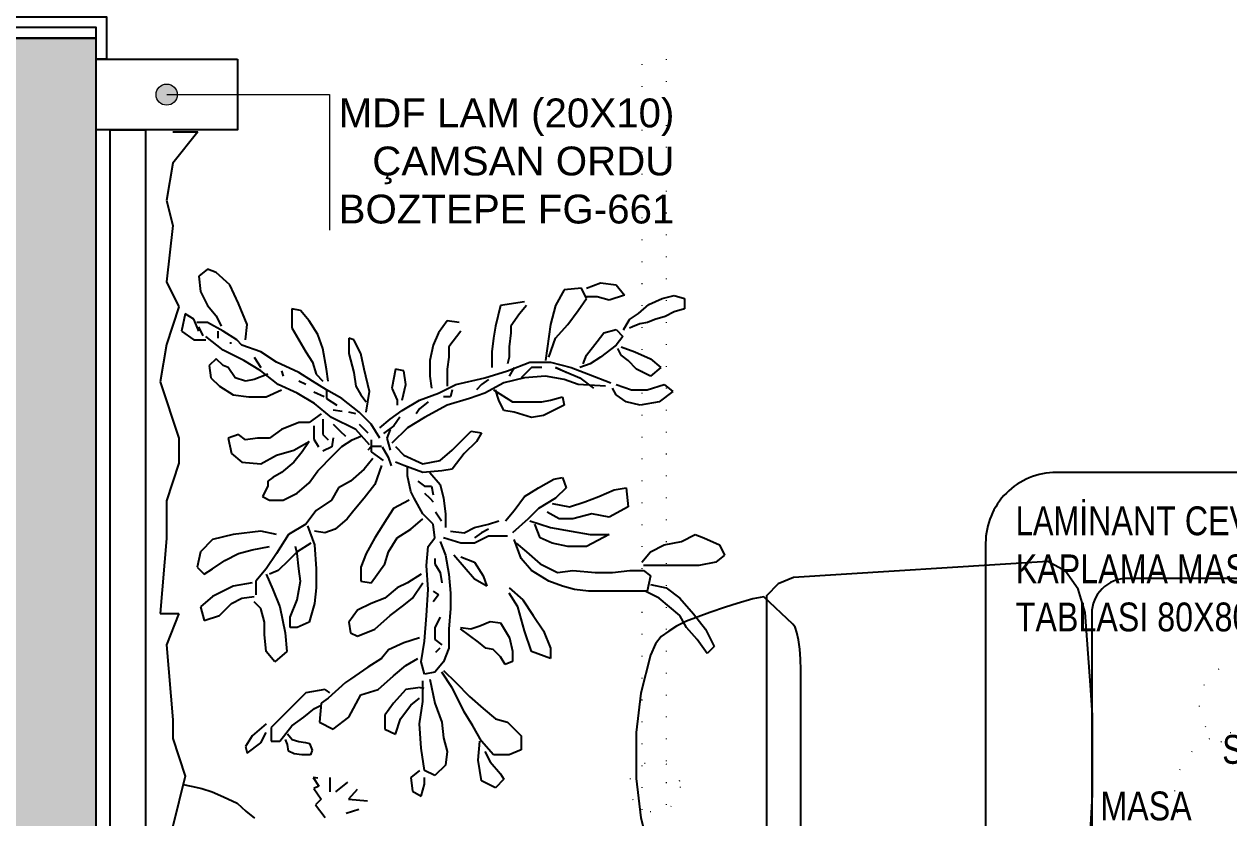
# Model space of a CAD drawing. Header units: millimetres. Extents: x 7687 to 15428, y -715 to 4028.
# Drawn here: x 9417 to 9587.5, y 2747.1 to 2859.4 of the extents above; entities that cross this region are included whole.
import ezdxf

# ---------------------------------------------------------------- set-up
doc = ezdxf.new("R2010")
doc.units = ezdxf.units.MM
for name, pattern in [('14.022_CEKIRDEKLER_SAFTLAR_+51.00$0$ACAD_ISO07W100', [3, 0, -3]), ('ACAD_ISO07W100', [3, 0, -3]), ('CONTINUA', [0]), ('ISU-A-FS-IFS-ARCH$0$DASHED2', [9.525, 6.35, -3.175])]:
    doc.linetypes.add(name, pattern=pattern)
for name, color, linetype in [('0-MOBIL', 3, 'CONTINUA'), ('LAMİNANT MASA', 121, 'Continuous'), ('YAZI', 121, 'Continuous')]:
    doc.layers.add(name, color=color, linetype=linetype)
for name, color, linetype, lineweight in [('Sarkıt Ayd.', 50, 'ACAD_ISO07W100', 0), ('SS_FURNITURE', 23, 'Continuous', 25), ('yazı', 7, 'Continuous', 20)]:
    doc.layers.add(name, color=color, linetype=linetype, lineweight=lineweight)
doc.styles.add('OTEL AKSARAY', font='', dxfattribs={"width": 0.8})
doc.styles.add('ROMANC', font='arial.ttf')
doc.styles.get('OTEL AKSARAY').set_extended_font_data('FrankRuehl')

# ---------------------------------------------------------------- blocks, each defined once
blk = doc.blocks.new('*U31')
at = {"linetype": 'ISU-A-FS-IFS-ARCH$0$DASHED2'}
blk.add_line((-0.75, 2.25), (-0.75, 80), dxfattribs=at)
for p, q in [((0, 2.25), (-1.5, 2.25)), ((-0.75, 3), (-0.75, 1.5)), ((-80, 0), (-80, -15)), ((0, 0), (0, -15))]:
    blk.add_line(p, q)
for points in [[(-74, 3.5), (-74, 9, -0.414214), (-72, 11), (-62.5, 11, -0.414214), (-62, 10.5), (-62, 9.5, -0.414214), (-62.5, 9), (-71, 9, 0.414214), (-72, 8), (-72, 3.5)], [(-74, -2.5), (-74, -8, 0.414214), (-72, -10), (-62.5, -10, 0.414214), (-62, -9.5), (-62, -8.5, 0.414214), (-62.5, -8), (-71, -8, -0.414214), (-72, -7), (-72, -2.5)]]:
    blk.add_lwpolyline(points, format="xyb")
for points in [[(-75, 3), (-75, 3.5), (-71, 3.5), (-71, 3)], [(-1.5, 3), (-78.5, 3), (-78.5, 1.5), (-77, 1.5), (-77, -2), (-3, -2), (-3, 1.5), (-1.5, 1.5)], [(-83, -15), (-78.5, -15), (-78.5, 0), (-83, 0), (-83, 1.5), (-77, 1.5), (-77, -16.5), (-83, -16.5)], [(3, -16.5), (-3, -16.5), (-3, 1.5), (3, 1.5), (3, 0), (-1.5, 0), (-1.5, -15), (3, -15)], [(-75, -2), (-75, -2.5), (-71, -2.5), (-71, -2)]]:
    blk.add_lwpolyline(points, close=True)
blk.add_circle((-0.75, 2.25), 0.6)
blk.add_arc((-0.75, 2.25), 77.75, 90, 179.4473, dxfattribs=at)
blk = doc.blocks.new('fdgfff')
at = {"color": 67, "true_color": 0x727430}
for p, q in [((50510.8837, 5721.008), (50510.8997, 5721.016)), ((50510.8997, 5721.016), (50510.9103, 5721.0026)), ((50510.8731, 5720.984), (50510.8837, 5721.008)), ((50510.9103, 5721.0026), (50510.9156, 5720.976)), ((50511.014, 5720.9867), (50511.0406, 5721)), ((50511.0406, 5721), (50511.0513, 5720.9893)), ((50510.8678, 5720.9707), (50510.8731, 5720.984)), ((50510.9156, 5720.976), (50510.9156, 5720.9574)), ((50510.9901, 5720.968), (50511.014, 5720.9867)), ((50511.03, 5720.9734), (50511.0114, 5720.9574)), ((50511.0513, 5720.9893), (50511.03, 5720.9734)), ((50510.499, 5720.9379), (50510.5036, 5720.9539)), ((50510.5036, 5720.9539), (50510.5196, 5720.9539)), ((50510.5196, 5720.9539), (50510.5242, 5720.9379)), ((50510.8784, 5720.9494), (50510.8678, 5720.9707)), ((50510.9156, 5720.9574), (50510.9156, 5720.9361)), ((50510.9662, 5720.9468), (50510.9901, 5720.968)), ((50511.0114, 5720.9574), (50510.9928, 5720.9468)), ((50510.5036, 5720.9196), (50510.499, 5720.9379)), ((50510.5242, 5720.9379), (50510.531, 5720.9242)), ((50510.6364, 5720.9228), (50510.647, 5720.9361)), ((50510.647, 5720.9361), (50510.663, 5720.9148)), ((50510.8837, 5720.9228), (50510.8784, 5720.9494)), ((50510.9156, 5720.9361), (50510.9156, 5720.9122)), ((50510.9502, 5720.9255), (50510.9662, 5720.9468)), ((50510.9928, 5720.9468), (50510.9795, 5720.9308)), ((50510.5127, 5720.899), (50510.5036, 5720.9196)), ((50510.531, 5720.9242), (50510.5356, 5720.9081)), ((50510.5965, 5720.9015), (50510.6098, 5720.9175)), ((50510.6098, 5720.9175), (50510.6231, 5720.9015)), ((50510.6443, 5720.8962), (50510.6364, 5720.9228)), ((50510.8944, 5720.9015), (50510.8837, 5720.9228)), ((50510.9449, 5720.9015), (50510.9502, 5720.9255)), ((50510.9795, 5720.9308), (50510.9662, 5720.9148)), ((50510.5265, 5720.883), (50510.5127, 5720.899)), ((50510.5356, 5720.9081), (50510.5402, 5720.8967)), ((50510.5858, 5720.8776), (50510.5965, 5720.9015)), ((50510.6231, 5720.9015), (50510.6124, 5720.8802)), ((50510.663, 5720.9148), (50510.6683, 5720.8855)), ((50510.9103, 5720.8882), (50510.8944, 5720.9015)), ((50510.9156, 5720.9122), (50510.9156, 5720.8909)), ((50510.9236, 5720.8909), (50510.9316, 5720.9015)), ((50510.9316, 5720.9015), (50510.9555, 5720.8962)), ((50510.9662, 5720.9148), (50510.9555, 5720.8935)), ((50510.5356, 5720.8692), (50510.5265, 5720.883)), ((50510.5402, 5720.8967), (50510.5425, 5720.8853)), ((50510.5425, 5720.8853), (50510.547, 5720.8738)), ((50510.6124, 5720.8802), (50510.5991, 5720.8669)), ((50510.6443, 5720.8722), (50510.6443, 5720.8962)), ((50510.6683, 5720.8855), (50510.663, 5720.8642)), ((50510.9236, 5720.8696), (50510.9236, 5720.8909)), ((50510.9555, 5720.8962), (50510.9555, 5720.8696)), ((50510.4821, 5720.8483), (50510.498, 5720.8616)), ((50510.498, 5720.8616), (50510.506, 5720.8376)), ((50510.5516, 5720.8601), (50510.5356, 5720.8692)), ((50510.547, 5720.8738), (50510.5493, 5720.8692)), ((50510.5778, 5720.8563), (50510.5858, 5720.8776)), ((50510.5991, 5720.8669), (50510.5911, 5720.8563)), ((50510.6364, 5720.8483), (50510.6443, 5720.8722)), ((50510.663, 5720.8642), (50510.6523, 5720.8483)), ((50510.7959, 5720.8642), (50510.8252, 5720.8669)), ((50510.7986, 5720.8456), (50510.7959, 5720.8642)), ((50510.8252, 5720.8669), (50510.8412, 5720.8376)), ((50510.9263, 5720.843), (50510.9236, 5720.8696)), ((50510.9555, 5720.8696), (50510.9555, 5720.8403)), ((50510.4794, 5720.8243), (50510.4821, 5720.8483)), ((50510.5512, 5720.8483), (50510.5619, 5720.8589)), ((50510.5566, 5720.8296), (50510.5512, 5720.8483)), ((50510.5619, 5720.8589), (50510.5752, 5720.8483)), ((50510.5752, 5720.8483), (50510.5938, 5720.8243)), ((50510.5911, 5720.8563), (50510.5805, 5720.8509)), ((50510.6523, 5720.8483), (50510.6417, 5720.843)), ((50510.8092, 5720.8217), (50510.7986, 5720.8456)), ((50510.9263, 5720.8163), (50510.9263, 5720.843)), ((50510.4874, 5720.803), (50510.4794, 5720.8243)), ((50510.506, 5720.8376), (50510.5007, 5720.819)), ((50510.5699, 5720.819), (50510.5566, 5720.8296)), ((50510.5938, 5720.8243), (50510.6044, 5720.8084)), ((50510.6204, 5720.8057), (50510.6337, 5720.8403)), ((50510.639, 5720.8323), (50510.6364, 5720.7897)), ((50510.8412, 5720.8376), (50510.8358, 5720.811)), ((50510.8678, 5720.8376), (50510.8864, 5720.803)), ((50510.8678, 5720.8084), (50510.8678, 5720.8376)), ((50510.9555, 5720.8403), (50510.9555, 5720.8057)), ((50510.5007, 5720.819), (50510.5007, 5720.803)), ((50510.5911, 5720.803), (50510.5699, 5720.819)), ((50510.6044, 5720.8084), (50510.6098, 5720.7924)), ((50510.6098, 5720.7791), (50510.6204, 5720.8057)), ((50510.6257, 5720.7924), (50510.6417, 5720.8137)), ((50510.8172, 5720.8004), (50510.8092, 5720.8217)), ((50510.8358, 5720.811), (50510.8438, 5720.7817)), ((50510.8624, 5720.7791), (50510.8678, 5720.8084)), ((50510.9236, 5720.7817), (50510.9263, 5720.8163)), ((50510.9555, 5720.8057), (50510.9529, 5720.7844)), ((50510.5034, 5720.803), (50510.4874, 5720.795)), ((50510.4874, 5720.795), (50510.4901, 5720.7684)), ((50510.522, 5720.7897), (50510.5034, 5720.803)), ((50510.5433, 5720.7738), (50510.522, 5720.7897)), ((50510.6044, 5720.7977), (50510.5911, 5720.803)), ((50510.6098, 5720.7551), (50510.6257, 5720.7924)), ((50510.6364, 5720.7897), (50510.6284, 5720.7684)), ((50510.8252, 5720.7764), (50510.8172, 5720.8004)), ((50510.8864, 5720.803), (50510.8864, 5720.7738)), ((50510.4901, 5720.7684), (50510.514, 5720.7551)), ((50510.5645, 5720.7551), (50510.5433, 5720.7738)), ((50510.6018, 5720.7471), (50510.6098, 5720.7791)), ((50510.6177, 5720.7711), (50510.6098, 5720.7551)), ((50510.6284, 5720.7684), (50510.6231, 5720.7392)), ((50510.655, 5720.7658), (50510.6683, 5720.7684)), ((50510.6683, 5720.7684), (50510.6842, 5720.7365)), ((50510.78, 5720.7658), (50510.7959, 5720.7711)), ((50510.7959, 5720.7711), (50510.8119, 5720.7551)), ((50510.8199, 5720.7498), (50510.8252, 5720.7764)), ((50510.8438, 5720.7817), (50510.8438, 5720.7604)), ((50510.8571, 5720.7471), (50510.8624, 5720.7791)), ((50510.8864, 5720.7738), (50510.8811, 5720.7498)), ((50510.9263, 5720.7578), (50510.9236, 5720.7817)), ((50510.9529, 5720.7844), (50510.9475, 5720.7658)), ((50510.514, 5720.7551), (50510.5433, 5720.7471)), ((50510.5938, 5720.7445), (50510.5645, 5720.7551)), ((50510.6603, 5720.7471), (50510.655, 5720.7658)), ((50510.7826, 5720.7525), (50510.78, 5720.7658)), ((50510.7959, 5720.7285), (50510.7826, 5720.7525)), ((50510.8119, 5720.7551), (50510.8279, 5720.7285)), ((50510.8438, 5720.7604), (50510.8332, 5720.7418)), ((50510.8811, 5720.7498), (50510.8731, 5720.7312)), ((50510.913, 5720.7312), (50510.9263, 5720.7578)), ((50510.9475, 5720.7658), (50510.9396, 5720.7445)), ((50510.5433, 5720.7471), (50510.5619, 5720.7445)), ((50510.5619, 5720.7445), (50510.5991, 5720.7392)), ((50510.6018, 5720.7152), (50510.6018, 5720.7471)), ((50510.6098, 5720.7338), (50510.6098, 5720.7179)), ((50510.6231, 5720.7392), (50510.6257, 5720.7072)), ((50510.663, 5720.7338), (50510.6603, 5720.7471)), ((50510.663, 5720.7046), (50510.663, 5720.7338)), ((50510.6842, 5720.7365), (50510.6869, 5720.7179)), ((50510.8465, 5720.7152), (50510.8571, 5720.7471)), ((50510.8731, 5720.7312), (50510.8518, 5720.7232)), ((50510.8944, 5720.7099), (50510.913, 5720.7312)), ((50510.9396, 5720.7445), (50510.9236, 5720.7179)), ((50510.9928, 5720.7205), (50511.0167, 5720.7365)), ((50511.0167, 5720.7365), (50511.0433, 5720.7471)), ((50511.0433, 5720.7471), (50511.0593, 5720.7471)), ((50511.0593, 5720.7471), (50511.0486, 5720.7179)), ((50510.6151, 5720.6806), (50510.6018, 5720.7152)), ((50510.6098, 5720.7179), (50510.6257, 5720.7019)), ((50510.6869, 5720.7179), (50510.6789, 5720.6912)), ((50510.8092, 5720.7072), (50510.7959, 5720.7285)), ((50510.8279, 5720.7285), (50510.8438, 5720.7125)), ((50510.8438, 5720.7125), (50510.8651, 5720.6886)), ((50510.9236, 5720.7179), (50510.905, 5720.7019)), ((50510.9688, 5720.7046), (50510.9928, 5720.7205)), ((50511.0486, 5720.7179), (50511.0167, 5720.7072)), ((50510.5087, 5720.7072), (50510.514, 5720.67)), ((50510.514, 5720.7099), (50510.5273, 5720.6992)), ((50510.5273, 5720.6992), (50510.5459, 5720.6859)), ((50510.6257, 5720.7072), (50510.6337, 5720.6753)), ((50510.663, 5720.6886), (50510.663, 5720.7046)), ((50510.8305, 5720.6912), (50510.8092, 5720.7072)), ((50510.905, 5720.7019), (50510.8757, 5720.6912)), ((50510.8811, 5720.6939), (50510.8944, 5720.7099)), ((50510.9502, 5720.6833), (50510.9688, 5720.7046)), ((50510.9795, 5720.6966), (50510.9582, 5720.6833)), ((50511.0167, 5720.7072), (50510.9795, 5720.6966)), ((50511.1577, 5720.6806), (50511.1789, 5720.7019)), ((50511.1789, 5720.7019), (50511.2002, 5720.7019)), ((50511.2002, 5720.7019), (50511.2082, 5720.6833)), ((50510.5459, 5720.6859), (50510.5566, 5720.6859)), ((50510.5566, 5720.6859), (50510.5778, 5720.6833)), ((50510.5778, 5720.6833), (50510.5938, 5720.6833)), ((50510.5938, 5720.6833), (50510.6044, 5720.6806)), ((50510.6098, 5720.6912), (50510.6231, 5720.6833)), ((50510.6257, 5720.646), (50510.6151, 5720.6806)), ((50510.6337, 5720.6753), (50510.6497, 5720.646)), ((50510.6443, 5720.6593), (50510.663, 5720.6886)), ((50510.6763, 5720.6753), (50510.6603, 5720.6673)), ((50510.6789, 5720.6912), (50510.6763, 5720.6753)), ((50510.8465, 5720.6779), (50510.8305, 5720.6912)), ((50510.8704, 5720.6806), (50510.8704, 5720.6513)), ((50511.0043, 5720.6702), (50511.0272, 5720.6839)), ((50511.0272, 5720.6839), (50511.0478, 5720.6885)), ((50511.0478, 5720.6885), (50511.0638, 5720.6885)), ((50511.0684, 5720.6771), (50511.0569, 5720.6702)), ((50511.0638, 5720.6885), (50511.0684, 5720.6771)), ((50511.1523, 5720.662), (50511.1577, 5720.6806)), ((50511.2082, 5720.6833), (50511.2082, 5720.6593)), ((50511.2375, 5720.67), (50511.2454, 5720.6753)), ((50511.2454, 5720.6753), (50511.2587, 5720.662)), ((50510.514, 5720.67), (50510.5459, 5720.662)), ((50510.5459, 5720.662), (50510.5645, 5720.6593)), ((50510.5645, 5720.6593), (50510.5858, 5720.6566)), ((50510.5858, 5720.6566), (50510.6098, 5720.6566)), ((50510.6603, 5720.6673), (50510.6443, 5720.662)), ((50510.8518, 5720.6513), (50510.8465, 5720.6673)), ((50511.0021, 5720.6542), (50511.0043, 5720.6702)), ((50511.0455, 5720.6587), (50511.0432, 5720.6473)), ((50511.0569, 5720.6702), (50511.0455, 5720.6587)), ((50511.1364, 5720.6433), (50511.1523, 5720.662)), ((50511.2082, 5720.6593), (50511.1869, 5720.6407)), ((50511.2188, 5720.654), (50511.2375, 5720.67)), ((50511.2587, 5720.662), (50511.2481, 5720.6407)), ((50510.6364, 5720.6008), (50510.6257, 5720.646)), ((50510.6284, 5720.6513), (50510.6364, 5720.6407)), ((50510.6364, 5720.6407), (50510.6443, 5720.6327)), ((50510.6497, 5720.646), (50510.6576, 5720.622)), ((50510.7082, 5720.6247), (50510.7108, 5720.6407)), ((50510.7108, 5720.6407), (50510.7241, 5720.6327)), ((50510.8571, 5720.63), (50510.8518, 5720.6513)), ((50510.8598, 5720.6513), (50510.8651, 5720.6407)), ((50510.8651, 5720.6407), (50510.8731, 5720.63)), ((50510.8704, 5720.6513), (50510.8811, 5720.63)), ((50510.9103, 5720.63), (50510.9316, 5720.6433)), ((50510.9316, 5720.6433), (50510.9475, 5720.6487)), ((50510.9475, 5720.6487), (50510.9369, 5720.63)), ((50511.0089, 5720.6382), (50511.0021, 5720.6542)), ((50511.0135, 5720.6244), (50511.0089, 5720.6382)), ((50511.0432, 5720.6473), (50511.0341, 5720.6359)), ((50511.1178, 5720.622), (50511.1364, 5720.6433)), ((50511.1869, 5720.6407), (50511.163, 5720.6274)), ((50511.2162, 5720.6354), (50511.1869, 5720.638)), ((50511.2029, 5720.646), (50511.2188, 5720.654)), ((50511.2481, 5720.6407), (50511.2162, 5720.6354)), ((50510.6576, 5720.622), (50510.6683, 5720.5874)), ((50510.7188, 5720.6141), (50510.7082, 5720.6247)), ((50510.7241, 5720.6327), (50510.7427, 5720.6141)), ((50510.8651, 5720.6141), (50510.8571, 5720.63)), ((50510.8811, 5720.63), (50510.8811, 5720.6087)), ((50510.9023, 5720.6087), (50510.9103, 5720.63)), ((50510.9369, 5720.63), (50510.9183, 5720.6141)), ((50511.0112, 5720.6084), (50511.0135, 5720.6244)), ((50511.0341, 5720.6359), (50511.0135, 5720.6084)), ((50511.0965, 5720.6008), (50511.1178, 5720.622)), ((50511.163, 5720.6274), (50511.1417, 5720.6141)), ((50510.5406, 5720.6061), (50510.5379, 5720.5874)), ((50510.5539, 5720.6087), (50510.5778, 5720.5901)), ((50510.6497, 5720.5741), (50510.6364, 5720.6008)), ((50510.7374, 5720.5954), (50510.7188, 5720.6141)), ((50510.7427, 5720.6141), (50510.7667, 5720.5954)), ((50510.8624, 5720.5928), (50510.8651, 5720.6141)), ((50510.8811, 5720.6087), (50510.8731, 5720.5821)), ((50510.9183, 5720.6141), (50510.8997, 5720.5981)), ((50511.0779, 5720.5821), (50511.0965, 5720.6008)), ((50511.1204, 5720.6034), (50511.1045, 5720.5954)), ((50511.1417, 5720.6141), (50511.1204, 5720.6034)), ((50510.5379, 5720.5874), (50510.5566, 5720.5741)), ((50510.5778, 5720.5901), (50510.5938, 5720.5901)), ((50510.5938, 5720.5901), (50510.6124, 5720.5874)), ((50510.6124, 5720.5874), (50510.639, 5720.5874)), ((50510.6443, 5720.5954), (50510.655, 5720.5928)), ((50510.655, 5720.5928), (50510.655, 5720.5821)), ((50510.6683, 5720.5874), (50510.6869, 5720.5528)), ((50510.7534, 5720.5768), (50510.7374, 5720.5954)), ((50510.7667, 5720.5954), (50510.7693, 5720.5795)), ((50510.7906, 5720.5768), (50510.8119, 5720.5821)), ((50510.8119, 5720.5821), (50510.8358, 5720.5848)), ((50510.8358, 5720.5848), (50510.8571, 5720.5848)), ((50510.8784, 5720.5768), (50510.8997, 5720.5848)), ((50510.8997, 5720.5848), (50510.9289, 5720.5901)), ((50510.9289, 5720.5901), (50510.9582, 5720.5928)), ((50510.9582, 5720.5928), (50510.9821, 5720.5928)), ((50510.9821, 5720.5928), (50511.014, 5720.5901)), ((50511.014, 5720.5901), (50511.0433, 5720.5901)), ((50511.0433, 5720.5901), (50511.0646, 5720.5821)), ((50511.0646, 5720.5821), (50511.0805, 5720.5688)), ((50511.1045, 5720.5954), (50511.0805, 5720.5795)), ((50511.1577, 5720.5795), (50511.1816, 5720.5821)), ((50511.1816, 5720.5821), (50511.2029, 5720.5874)), ((50511.2029, 5720.5874), (50511.2242, 5720.5848)), ((50511.2242, 5720.5848), (50511.2401, 5720.5688)), ((50510.5566, 5720.5741), (50510.5752, 5720.5662)), ((50510.5752, 5720.5662), (50510.5991, 5720.5608)), ((50510.6231, 5720.5608), (50510.6417, 5720.5635)), ((50510.6603, 5720.5449), (50510.6497, 5720.5741)), ((50510.7587, 5720.5502), (50510.7534, 5720.5768)), ((50510.7693, 5720.5795), (50510.772, 5720.5502)), ((50510.772, 5720.5608), (50510.7906, 5720.5768)), ((50510.7933, 5720.5635), (50510.8066, 5720.5662)), ((50510.7933, 5720.5528), (50510.7933, 5720.5635)), ((50510.8119, 5720.5608), (50510.8172, 5720.5662)), ((50510.8329, 5720.5695), (50510.8466, 5720.5787)), ((50510.8518, 5720.5662), (50510.8358, 5720.5502)), ((50510.8731, 5720.5688), (50510.8518, 5720.5662)), ((50510.8864, 5720.5582), (50510.8731, 5720.5688)), ((50510.905, 5720.5688), (50510.913, 5720.5688)), ((50510.913, 5720.5688), (50510.9263, 5720.5768)), ((50510.9263, 5720.5768), (50510.9422, 5720.5795)), ((50510.9555, 5720.5662), (50510.9608, 5720.5741)), ((50510.9608, 5720.5741), (50510.9715, 5720.5662)), ((50510.9954, 5720.5768), (50511.0114, 5720.5688)), ((50511.0114, 5720.5688), (50511.03, 5720.5688)), ((50511.03, 5720.5688), (50511.038, 5720.5795)), ((50511.0432, 5720.5764), (50511.0501, 5720.5695)), ((50511.0805, 5720.5688), (50511.0832, 5720.5528)), ((50511.0912, 5720.5608), (50511.1284, 5720.5688)), ((50511.1284, 5720.5688), (50511.1577, 5720.5795)), ((50511.2401, 5720.5688), (50511.2321, 5720.5528)), ((50510.5991, 5720.5608), (50510.6231, 5720.5608)), ((50510.6763, 5720.5183), (50510.6603, 5720.5449)), ((50510.663, 5720.5582), (50510.6736, 5720.5449)), ((50510.6736, 5720.5449), (50510.6816, 5720.5395)), ((50510.6869, 5720.5528), (50510.7029, 5720.5262)), ((50510.7454, 5720.5209), (50510.7587, 5720.5502)), ((50510.772, 5720.5502), (50510.7614, 5720.5209)), ((50510.7853, 5720.5422), (50510.7933, 5720.5528)), ((50510.8039, 5720.5528), (50510.8119, 5720.5608)), ((50510.8358, 5720.5502), (50510.8119, 5720.5369)), ((50510.8598, 5720.5316), (50510.8438, 5720.5502)), ((50510.9156, 5720.5555), (50510.8864, 5720.5582)), ((50510.9529, 5720.5582), (50510.9156, 5720.5555)), ((50510.9289, 5720.5475), (50510.9422, 5720.5262)), ((50510.9662, 5720.5342), (50510.9422, 5720.5502)), ((50510.9928, 5720.5555), (50510.9529, 5720.5582)), ((50511.0327, 5720.5528), (50510.9928, 5720.5555)), ((50511.0273, 5720.5449), (50511.0353, 5720.5209)), ((50511.0646, 5720.5475), (50511.0327, 5720.5528)), ((50511.0832, 5720.5528), (50511.0646, 5720.5475)), ((50511.1258, 5720.5502), (50511.0938, 5720.5502)), ((50511.1037, 5720.5427), (50511.1051, 5720.5515)), ((50511.1311, 5720.5316), (50511.1204, 5720.5449)), ((50511.1603, 5720.5449), (50511.1258, 5720.5502)), ((50511.1976, 5720.5475), (50511.1603, 5720.5449)), ((50511.2321, 5720.5528), (50511.1976, 5720.5475)), ((50511.2321, 5720.5449), (50511.2428, 5720.5316)), ((50511.2534, 5720.5528), (50511.2428, 5720.5528)), ((50511.272, 5720.5475), (50511.2534, 5720.5528)), ((50511.2641, 5720.5342), (50511.272, 5720.5475)), ((50510.7029, 5720.5262), (50510.7268, 5720.5023)), ((50510.7773, 5720.5262), (50510.764, 5720.5262)), ((50510.8013, 5720.5316), (50510.7773, 5720.5262)), ((50510.8119, 5720.5369), (50510.8013, 5720.5316)), ((50510.8146, 5720.5289), (50510.8279, 5720.5049)), ((50510.8731, 5720.5103), (50510.8598, 5720.5316)), ((50510.9422, 5720.5262), (50510.9502, 5720.5103)), ((50510.9768, 5720.5209), (50510.9662, 5720.5342)), ((50511.0699, 5720.5236), (50511.0593, 5720.5422)), ((50511.1045, 5720.5422), (50511.1071, 5720.5236)), ((50511.1523, 5720.5156), (50511.1311, 5720.5316)), ((50511.2428, 5720.5316), (50511.2641, 5720.5342)), ((50510.6151, 5720.5209), (50510.6124, 5720.5076)), ((50510.6124, 5720.5076), (50510.6417, 5720.5023)), ((50510.6364, 5720.5236), (50510.6151, 5720.5209)), ((50510.6603, 5720.5183), (50510.6364, 5720.5236)), ((50510.6417, 5720.5023), (50510.6603, 5720.5103)), ((50510.6603, 5720.5103), (50510.6683, 5720.5103)), ((50510.6896, 5720.4996), (50510.6763, 5720.5183)), ((50510.6865, 5720.5146), (50510.7002, 5720.5055)), ((50510.7321, 5720.5076), (50510.7454, 5720.5209)), ((50510.7614, 5720.5209), (50510.756, 5720.5076)), ((50510.8944, 5720.497), (50510.8731, 5720.5103)), ((50510.9502, 5720.5103), (50510.9662, 5720.4916)), ((50510.9928, 5720.4996), (50510.9768, 5720.5209)), ((50511.0353, 5720.5209), (50511.046, 5720.497)), ((50511.0859, 5720.5049), (50511.0699, 5720.5236)), ((50511.1071, 5720.5236), (50511.1284, 5720.5049)), ((50511.1763, 5720.5076), (50511.1523, 5720.5156)), ((50511.1683, 5720.4916), (50511.1763, 5720.5076)), ((50510.7029, 5720.4837), (50510.6896, 5720.4996)), ((50510.7002, 5720.5055), (50510.7117, 5720.4894)), ((50510.7055, 5720.4996), (50510.7188, 5720.4943)), ((50510.7188, 5720.4943), (50510.7374, 5720.4996)), ((50510.7323, 5720.4872), (50510.7483, 5720.4963)), ((50510.7401, 5720.4703), (50510.7534, 5720.489)), ((50510.7483, 5720.4963), (50510.762, 5720.5009)), ((50510.8279, 5720.5049), (50510.8438, 5720.4943)), ((50510.8438, 5720.4943), (50510.8731, 5720.4757)), ((50510.913, 5720.4916), (50510.8944, 5720.497)), ((50510.9422, 5720.4703), (50510.913, 5720.4916)), ((50510.9662, 5720.4916), (50510.9741, 5720.4703)), ((50511.014, 5720.4757), (50510.9928, 5720.4996)), ((50511.046, 5720.497), (50511.0593, 5720.4863)), ((50511.1071, 5720.481), (50511.0859, 5720.5049)), ((50511.1284, 5720.5049), (50511.147, 5720.4916)), ((50511.147, 5720.4916), (50511.1683, 5720.4916)), ((50510.6975, 5720.4703), (50510.6789, 5720.4517)), ((50510.7188, 5720.4837), (50510.6975, 5720.4703)), ((50510.7215, 5720.4703), (50510.7401, 5720.4703)), ((50510.7321, 5720.4863), (50510.7321, 5720.4703)), ((50510.7321, 5720.4703), (50510.7374, 5720.465)), ((50510.7507, 5720.473), (50510.7667, 5720.4597)), ((50510.7614, 5720.4863), (50510.7906, 5720.4757)), ((50510.7906, 5720.4757), (50510.8119, 5720.4597)), ((50510.8731, 5720.4757), (50510.897, 5720.4624)), ((50510.9396, 5720.4544), (50510.9422, 5720.4703)), ((50510.9741, 5720.4703), (50510.9848, 5720.4491)), ((50511.0247, 5720.4491), (50511.014, 5720.4757)), ((50511.0593, 5720.4863), (50511.0726, 5720.465)), ((50511.1151, 5720.4544), (50511.1071, 5720.481)), ((50510.5885, 5720.4544), (50510.5672, 5720.4437)), ((50510.6124, 5720.4597), (50510.5885, 5720.4544)), ((50510.647, 5720.4677), (50510.6124, 5720.4597)), ((50510.639, 5720.4464), (50510.6523, 5720.4544)), ((50510.6789, 5720.4624), (50510.647, 5720.4677)), ((50510.6523, 5720.4544), (50510.663, 5720.4624)), ((50510.6789, 5720.4517), (50510.6576, 5720.4251)), ((50510.6975, 5720.4517), (50510.7108, 5720.465)), ((50510.7294, 5720.4677), (50510.7055, 5720.4464)), ((50510.7215, 5720.4411), (50510.7161, 5720.4544)), ((50510.7667, 5720.4597), (50510.7853, 5720.4384)), ((50510.8119, 5720.4597), (50510.8305, 5720.4437)), ((50510.897, 5720.4624), (50510.9183, 5720.4544)), ((50510.9183, 5720.4544), (50510.9396, 5720.4544)), ((50511.0726, 5720.465), (50511.0912, 5720.4384)), ((50511.1497, 5720.4357), (50511.1151, 5720.4544)), ((50511.2763, 5720.4351), (50511.2788, 5720.4648)), ((50511.2924, 5720.4512), (50511.2986, 5720.4314)), ((50510.5672, 5720.4437), (50510.5645, 5720.4357)), ((50510.5645, 5720.4357), (50510.5885, 5720.4357)), ((50510.5885, 5720.4357), (50510.6177, 5720.4437)), ((50510.6177, 5720.4437), (50510.639, 5720.4464)), ((50510.6816, 5720.4464), (50510.6789, 5720.4357)), ((50510.7055, 5720.4464), (50510.6869, 5720.4091)), ((50510.7321, 5720.4251), (50510.7215, 5720.4411)), ((50510.7853, 5720.4384), (50510.7959, 5720.4198)), ((50510.8305, 5720.4437), (50510.8438, 5720.4331)), ((50510.8438, 5720.4331), (50510.8598, 5720.4145)), ((50510.9848, 5720.4491), (50511.0034, 5720.4357)), ((50511.0034, 5720.4357), (50511.0194, 5720.4384)), ((50511.0194, 5720.4384), (50511.0247, 5720.4491)), ((50511.0912, 5720.4384), (50511.0965, 5720.4304)), ((50511.1683, 5720.4118), (50511.1497, 5720.4357)), ((50511.2503, 5720.4338), (50511.2652, 5720.4153)), ((50511.2615, 5720.4487), (50511.2763, 5720.4351)), ((50510.6576, 5720.4251), (50510.6443, 5720.4011)), ((50510.6576, 5720.4011), (50510.6683, 5720.4171)), ((50510.6751, 5720.4116), (50510.6774, 5720.4254)), ((50510.6975, 5720.4118), (50510.7082, 5720.4224)), ((50510.7082, 5720.4224), (50510.7161, 5720.4304)), ((50510.7454, 5720.4118), (50510.7321, 5720.4251)), ((50510.7959, 5720.4198), (50510.8146, 5720.4091)), ((50510.8598, 5720.4145), (50510.8651, 5720.3985)), ((50511.0965, 5720.4304), (50511.1204, 5720.4038)), ((50510.5805, 5720.3958), (50510.5592, 5720.3878)), ((50510.6124, 5720.4011), (50510.5805, 5720.3958)), ((50510.631, 5720.4038), (50510.6124, 5720.4011)), ((50510.6204, 5720.3852), (50510.631, 5720.3958)), ((50510.6443, 5720.4011), (50510.631, 5720.3799)), ((50510.6443, 5720.4011), (50510.6576, 5720.4011)), ((50510.6477, 5720.3819), (50510.6545, 5720.3979)), ((50510.6869, 5720.4091), (50510.6656, 5720.3825)), ((50510.6896, 5720.3958), (50510.7135, 5720.3958)), ((50510.7135, 5720.3958), (50510.7215, 5720.4038)), ((50510.7185, 5720.4116), (50510.7323, 5720.4094)), ((50510.7323, 5720.4094), (50510.7391, 5720.3956)), ((50510.7693, 5720.3878), (50510.7454, 5720.4118)), ((50510.8146, 5720.4091), (50510.8305, 5720.3852)), ((50510.8651, 5720.3985), (50510.8624, 5720.3825)), ((50511.1071, 5720.3985), (50511.1081, 5720.4)), ((50511.1071, 5720.3985), (50511.1125, 5720.3692)), ((50511.1081, 5720.4), (50511.1125, 5720.4059)), ((50511.1204, 5720.4038), (50511.1284, 5720.3932)), ((50511.1577, 5720.3905), (50511.1683, 5720.4118)), ((50511.2429, 5720.4066), (50511.2652, 5720.4066)), ((50511.285, 5720.3843), (50511.3047, 5720.3992)), ((50510.5592, 5720.3878), (50510.5379, 5720.3745)), ((50510.5858, 5720.3692), (50510.6018, 5720.3799)), ((50510.6018, 5720.3799), (50510.6204, 5720.3852)), ((50510.631, 5720.3799), (50510.6177, 5720.3586)), ((50510.6656, 5720.3825), (50510.6497, 5720.3559)), ((50510.6816, 5720.3932), (50510.6949, 5720.3745)), ((50510.7002, 5720.3819), (50510.7208, 5720.3819)), ((50510.7208, 5720.3819), (50510.7323, 5720.3888)), ((50510.788, 5720.3745), (50510.7693, 5720.3878)), ((50510.8305, 5720.3852), (50510.8518, 5720.3692)), ((50510.8545, 5720.3719), (50510.8837, 5720.3825)), ((50510.8811, 5720.3772), (50510.8944, 5720.3559)), ((50510.8837, 5720.3825), (50510.921, 5720.3852)), ((50510.921, 5720.3852), (50510.9502, 5720.3852)), ((50510.9502, 5720.3852), (50510.9741, 5720.3825)), ((50510.9741, 5720.3825), (50511.0034, 5720.3745)), ((50511.1284, 5720.3932), (50511.1577, 5720.3905)), ((50511.1364, 5720.3825), (50511.1311, 5720.3932)), ((50511.1497, 5720.3665), (50511.1364, 5720.3825)), ((50511.1904, 5720.375), (50511.2007, 5720.3794)), ((50511.2007, 5720.3794), (50511.208, 5720.3765)), ((50511.208, 5720.3765), (50511.208, 5720.3633)), ((50511.2429, 5720.3806), (50511.2565, 5720.3893)), ((50511.2441, 5720.388), (50511.2429, 5720.3806)), ((50511.2565, 5720.3893), (50511.2602, 5720.3819)), ((50511.2602, 5720.3819), (50511.2763, 5720.393)), ((50511.2763, 5720.393), (50511.285, 5720.3843)), ((50510.522, 5720.3612), (50510.5193, 5720.3479)), ((50510.5379, 5720.3745), (50510.522, 5720.3612)), ((50510.5486, 5720.3479), (50510.5858, 5720.3692)), ((50510.6177, 5720.3586), (50510.6018, 5720.324)), ((50510.6364, 5720.3692), (50510.631, 5720.3586)), ((50510.6949, 5720.3745), (50510.6949, 5720.3586)), ((50510.6949, 5720.3586), (50510.7055, 5720.3319)), ((50510.7241, 5720.3745), (50510.7401, 5720.3639)), ((50510.7374, 5720.3506), (50510.7241, 5720.3745)), ((50510.7401, 5720.3639), (50510.756, 5720.3506)), ((50510.8039, 5720.3559), (50510.788, 5720.3745)), ((50510.8518, 5720.3692), (50510.8678, 5720.3426)), ((50510.921, 5720.3586), (50510.897, 5720.3559)), ((50510.9396, 5720.3612), (50510.921, 5720.3586)), ((50510.9688, 5720.3559), (50510.9396, 5720.3612)), ((50511.0034, 5720.3745), (50511.0114, 5720.3559)), ((50511.1125, 5720.3692), (50511.1337, 5720.3479)), ((50511.163, 5720.3479), (50511.1497, 5720.3665)), ((50511.1845, 5720.3485), (50511.1875, 5720.3588)), ((50511.1875, 5720.3588), (50511.1889, 5720.3691)), ((50511.1889, 5720.3691), (50511.1904, 5720.375)), ((50511.208, 5720.3633), (50511.2066, 5720.3515)), ((50510.5193, 5720.3479), (50510.5486, 5720.3479)), ((50510.6497, 5720.3559), (50510.6364, 5720.3266)), ((50510.7454, 5720.324), (50510.7374, 5720.3506)), ((50510.756, 5720.3506), (50510.772, 5720.3319)), ((50510.8146, 5720.3346), (50510.8039, 5720.3559)), ((50510.8678, 5720.3426), (50510.897, 5720.324)), ((50510.897, 5720.3559), (50510.8864, 5720.3532)), ((50510.8944, 5720.3559), (50510.9077, 5720.3426)), ((50510.9077, 5720.3426), (50510.9236, 5720.3266)), ((50510.9954, 5720.3453), (50510.9688, 5720.3559)), ((50511.0114, 5720.3453), (50510.9954, 5720.3453)), ((50511.0114, 5720.3559), (50511.0114, 5720.3453)), ((50511.0194, 5720.3373), (50511.0486, 5720.3399)), ((50511.0486, 5720.3399), (50511.0646, 5720.3213)), ((50511.1337, 5720.3479), (50511.1497, 5720.3319)), ((50511.1869, 5720.3293), (50511.163, 5720.3479)), ((50511.1757, 5720.3412), (50511.1845, 5720.3485)), ((50511.1919, 5720.3412), (50511.1845, 5720.3382)), ((50511.2022, 5720.3427), (50511.1919, 5720.3412)), ((50511.2066, 5720.3515), (50511.2022, 5720.3427)), ((50510.6018, 5720.324), (50510.5858, 5720.3)), ((50510.6151, 5720.3319), (50510.6231, 5720.3346)), ((50510.6364, 5720.3266), (50510.6151, 5720.3)), ((50510.655, 5720.308), (50510.6443, 5720.3319)), ((50510.7055, 5720.3319), (50510.7188, 5720.3133)), ((50510.7587, 5720.3), (50510.7454, 5720.324)), ((50510.772, 5720.3319), (50510.78, 5720.3186)), ((50510.8146, 5720.3133), (50510.8146, 5720.3346)), ((50510.8678, 5720.324), (50510.8624, 5720.3)), ((50510.897, 5720.324), (50510.921, 5720.308)), ((50510.9236, 5720.3266), (50510.9289, 5720.3133)), ((50510.9529, 5720.3186), (50510.9795, 5720.3293)), ((50510.9795, 5720.3293), (50511.0194, 5720.3373)), ((50511.0646, 5720.3213), (50511.0486, 5720.308)), ((50511.1497, 5720.3319), (50511.1656, 5720.316)), ((50511.1869, 5720.316), (50511.1869, 5720.3293)), ((50510.6204, 5720.3107), (50510.6284, 5720.2894)), ((50510.655, 5720.2814), (50510.655, 5720.308)), ((50510.7188, 5720.3133), (50510.7188, 5720.2947)), ((50510.78, 5720.3186), (50510.7853, 5720.3107)), ((50510.7853, 5720.3107), (50510.7933, 5720.3107)), ((50510.7933, 5720.3107), (50510.8092, 5720.3027)), ((50510.8092, 5720.3027), (50510.8146, 5720.3133)), ((50510.8917, 5720.2867), (50510.8864, 5720.3133)), ((50510.921, 5720.308), (50510.9396, 5720.292)), ((50510.9289, 5720.308), (50510.9529, 5720.3186)), ((50511.0034, 5720.3053), (50510.9821, 5720.3)), ((50511.022, 5720.3053), (50511.0034, 5720.3053)), ((50511.0486, 5720.308), (50511.022, 5720.3053)), ((50511.1603, 5720.308), (50511.1789, 5720.2867)), ((50511.1656, 5720.316), (50511.1869, 5720.316)), ((50511.1896, 5720.3), (50511.1736, 5720.308)), ((50510.5858, 5720.3), (50510.5752, 5720.2707)), ((50510.5938, 5720.2894), (50510.6098, 5720.3)), ((50510.6151, 5720.3), (50510.5991, 5720.2734)), ((50510.6284, 5720.2894), (50510.631, 5720.2761)), ((50510.7188, 5720.2947), (50510.7215, 5720.2761)), ((50510.756, 5720.2707), (50510.7587, 5720.3)), ((50510.8624, 5720.3), (50510.8678, 5720.2574)), ((50510.897, 5720.2654), (50510.8917, 5720.2867)), ((50510.9396, 5720.292), (50510.9608, 5720.292)), ((50510.9422, 5720.2867), (50510.9475, 5720.2574)), ((50510.9662, 5720.2707), (50510.9635, 5720.2894)), ((50510.9821, 5720.3), (50510.9715, 5720.2894)), ((50511.1789, 5720.2867), (50511.1949, 5720.2761)), ((50511.2055, 5720.2787), (50511.1896, 5720.3)), ((50511.2948, 5720.2767), (50511.306, 5720.2903)), ((50510.5113, 5720.2654), (50510.4821, 5720.2521)), ((50510.5433, 5720.2787), (50510.5113, 5720.2654)), ((50510.5672, 5720.2761), (50510.5433, 5720.2787)), ((50510.5752, 5720.2707), (50510.5672, 5720.2627)), ((50510.5991, 5720.2734), (50510.5832, 5720.2415)), ((50510.631, 5720.2761), (50510.6257, 5720.2601)), ((50510.6523, 5720.2574), (50510.655, 5720.2814)), ((50510.7215, 5720.2761), (50510.7135, 5720.2654)), ((50510.7135, 5720.2654), (50510.7188, 5720.2494)), ((50510.7427, 5720.2548), (50510.756, 5720.2707)), ((50510.9077, 5720.2441), (50510.897, 5720.2654)), ((50510.9741, 5720.2548), (50510.9662, 5720.2707)), ((50511.1949, 5720.2761), (50511.2055, 5720.2787)), ((50511.2825, 5720.2631), (50511.2948, 5720.2767)), ((50510.4821, 5720.2521), (50510.4635, 5720.2308)), ((50510.5672, 5720.2627), (50510.5539, 5720.2415)), ((50510.5725, 5720.2548), (50510.5725, 5720.2521)), ((50510.6098, 5720.2494), (50510.6071, 5720.2415)), ((50510.6257, 5720.2601), (50510.6098, 5720.2494)), ((50510.639, 5720.2361), (50510.6523, 5720.2574)), ((50510.7188, 5720.2494), (50510.7427, 5720.2548)), ((50510.8678, 5720.2574), (50510.8757, 5720.2255)), ((50510.9475, 5720.2574), (50510.9635, 5720.2255)), ((50510.9928, 5720.2361), (50510.9741, 5720.2548)), ((50511.2726, 5720.242), (50511.2825, 5720.2631)), ((50510.4635, 5720.2308), (50510.4582, 5720.2175)), ((50510.514, 5720.2175), (50510.53, 5720.2308)), ((50510.53, 5720.2308), (50510.5459, 5720.2388)), ((50510.5539, 5720.2415), (50510.5406, 5720.2175)), ((50510.5539, 5720.2335), (50510.5645, 5720.2335)), ((50510.5832, 5720.2415), (50510.5619, 5720.2148)), ((50510.6071, 5720.2415), (50510.5965, 5720.2308)), ((50510.5965, 5720.2308), (50510.6071, 5720.2202)), ((50510.6257, 5720.2228), (50510.639, 5720.2361)), ((50510.921, 5720.2255), (50510.9077, 5720.2441)), ((50511.0007, 5720.2122), (50510.9928, 5720.2361)), ((50511.2652, 5720.2247), (50511.2726, 5720.242)), ((50510.4582, 5720.2175), (50510.4688, 5720.2042)), ((50510.4927, 5720.2069), (50510.514, 5720.2175)), ((50510.5406, 5720.2175), (50510.5402, 5720.2012)), ((50510.547, 5720.2034), (50510.5608, 5720.2103)), ((50510.5672, 5720.1962), (50510.5672, 5720.2148)), ((50510.6071, 5720.2202), (50510.6257, 5720.2228)), ((50510.8757, 5720.2255), (50510.8944, 5720.2069)), ((50510.9183, 5720.2015), (50510.9289, 5720.2122)), ((50510.9289, 5720.2122), (50510.921, 5720.2255)), ((50510.9635, 5720.2255), (50510.9795, 5720.2069)), ((50510.9795, 5720.2069), (50511.0007, 5720.2122)), ((50511.2565, 5720.1925), (50511.2602, 5720.2086)), ((50511.2601, 5720.2122), (50511.2601, 5720.2122)), ((50511.2602, 5720.2086), (50511.2652, 5720.2247)), ((50510.2459, 5720.2025), (50510.2942, 5720.1638)), ((50510.2459, 5720.1638), (50510.2459, 5720.2025)), ((50510.4688, 5720.2042), (50510.4927, 5720.2069)), ((50510.5353, 5720.1962), (50510.5273, 5720.1829)), ((50510.5539, 5720.2042), (50510.5353, 5720.1962)), ((50510.5539, 5720.1776), (50510.5672, 5720.1962)), ((50510.8944, 5720.2069), (50510.9183, 5720.2015)), ((50511.254, 5720.1802), (50511.2565, 5720.1925)), ((50510.4777, 5720.1542), (50510.5164, 5720.1735)), ((50510.5164, 5720.1735), (50510.5743, 5720.1542)), ((50510.5273, 5720.1829), (50510.5539, 5720.1776)), ((50510.6323, 5720.1445), (50510.7192, 5720.1735)), ((50510.7192, 5720.1735), (50510.7579, 5720.1735)), ((50510.7579, 5720.1735), (50510.8158, 5720.1542)), ((50510.9897, 5720.1735), (50511.038, 5720.1542)), ((50510.9897, 5720.1445), (50510.9897, 5720.1735)), ((50511.1829, 5720.1638), (50511.2408, 5720.1832)), ((50511.2408, 5720.1832), (50511.3181, 5720.1638)), ((50510.2942, 5720.1638), (50510.3522, 5720.1542)), ((50510.3522, 5720.1542), (50510.3908, 5720.1638)), ((50510.3908, 5720.1638), (50510.4777, 5720.1542)), ((50510.5743, 5720.1542), (50510.6323, 5720.1445)), ((50510.8158, 5720.1542), (50510.8738, 5720.1542)), ((50510.8738, 5720.1542), (50510.9897, 5720.1445)), ((50511.038, 5720.1542), (50511.1539, 5720.1638)), ((50511.1539, 5720.1638), (50511.1829, 5720.1638))]:
    blk.add_line(p, q, dxfattribs=at)
blk = doc.blocks.new('A$C45576B5D')
for points, elevation in [([(0, 45.99), (16.66, 14.04), (18.37, 12.42), (20.59, 11.58), (61.76, 29.87), (62.63, 32.08), (62.58, 34.44), (50.04, 68.21), (47.77, 69.95), (44.71, 70.58), (41.3, 70.12), (31.58, 66.66), (27.59, 65.16), (17.31, 60.59), (13.53, 58.64), (9.56, 56.5), (4.44, 53.75), (1.81, 51.52), (0.23, 48.84)], 3.76), ([(20.87, 11.3), (21.76, 10), (23.25, 8.22), (24.42, 6.92), (25.98, 5.2), (28.46, 2.69), (29.66, 1.69), (30.75, 0.97), (31.91, 0.3), (33.16, 0.01), (34.93, 0), (40.38, 0.94), (45.73, 2.56), (51.7, 5.21), (56.48, 8.09), (60.84, 11.51), (62.07, 12.88), (62.69, 14), (62.97, 15.31), (63.21, 16.58), (63.36, 18.08), (63.17, 21.61), (62.95, 24.01), (62.74, 25.84), (62.31, 28.03), (61.83, 29.5), (56.59, 31.67), (56.08, 31.77), (55.28, 31.71), (54.24, 31.49), (53, 31.13), (51.63, 30.64), (50.22, 30.05), (39.21, 25.16), (28.2, 20.27), (26.82, 19.62), (25.55, 18.94), (24.45, 18.26), (23.58, 17.63), (23, 17.08), (22.73, 16.63)], 13)]:
    blk.add_lwpolyline(points, close=True, dxfattribs=dict(elevation=elevation))
blk = doc.blocks.new('fxtgd')
at = {"layer": 'Sarkıt Ayd.', "linetype": '14.022_CEKIRDEKLER_SAFTLAR_+51.00$0$ACAD_ISO07W100'}
for centre, radius in [((47577.87, 3685.46), 6), ((47587.87, 3681.37), 3.6), ((47577.16, 3672.82), 8.75), ((47589.2, 3674.2), 5.55)]:
    blk.add_circle(centre, radius, dxfattribs=at)
at = {"layer": 'Sarkıt Ayd.', "insert": (47575.13, 3681.18), "char_height": 4.08, "attachment_point": 1, "style": 'OTEL AKSARAY'}
blk.add_mtext_dynamic_manual_height_columns('Sark{\\fArial|b0|i0|c162|p34;ıt 1}', width=49.5719, gutter_width=425, heights=[0], dxfattribs=at)
blk = doc.blocks.new('LAMİNANT CEVİZ MASA')
at = {"layer": 'LAMİNANT MASA'}
for points in [[(47278.24, 3555.66), (47338.24, 3555.66, 0.414214), (47348.24, 3565.66), (47348.24, 3625.66, 0.414214), (47338.24, 3635.66), (47278.24, 3635.66, 0.414214), (47268.24, 3625.66), (47268.24, 3565.66, 0.414214)], [(47288.24, 3570.66), (47328.24, 3570.66, 0.414214), (47333.24, 3575.66), (47333.24, 3615.66, 0.414214), (47328.24, 3620.66), (47288.24, 3620.66, 0.414214), (47283.24, 3615.66), (47283.24, 3575.66, 0.414214)]]:
    blk.add_lwpolyline(points, format="xyb", close=True, dxfattribs=at)
at = {"layer": 'Sarkıt Ayd.'}
blk.add_blockref('fxtgd', (-273.4, -82.67), dxfattribs=at)
at = {"layer": 'yazı', "attachment_point": 1, "style": 'OTEL AKSARAY'}
for s, width, insert, char_height in [('LAM{\\fArial|b0|i0|c162|p34;İNANT CEVİZ KAPLAMA MASA TABLASI 80X80 cm}', 49.5719, (47272.5, 3630.85), 4.08), ('{\\fArial|b0|i0|c162|p34;MASA\\PİÇ ALAN: LAKE BOYA MDF}', 37.1071, (47284.47, 3590.51), 4.08), ('{\\fArial|b0|i0|c162|p34;SOLMAZLAR MODEL 4}', 37.1071, (47289.56, 3559.43), 2.6438)]:
    blk.add_mtext_dynamic_manual_height_columns(s, width=width, gutter_width=425, heights=[0], dxfattribs=dict(at, insert=insert, char_height=char_height))
blk = doc.blocks.new('AJGIRHNGPB')
at = {"layer": 'Sarkıt Ayd.', "linetype": '14.022_CEKIRDEKLER_SAFTLAR_+51.00$0$ACAD_ISO07W100'}
blk.add_lwpolyline([(49949.25, 3313.17), (49949.25, 2593.17), (49945.85, 2593.17), (49945.85, 3313.17)], dxfattribs=at)
blk.add_circle((49947.6, 3210.25), 3.6, dxfattribs=at)

msp = doc.modelspace()

# ---------------------------------------------------------------- hatches: boundary and pattern name
at = {"true_color": 0xcd2027}
h = msp.add_hatch(color=242, dxfattribs=at)
h.dxf.hatch_style = 1
h.paths.add_polyline_path([(9498.39, 3787.78), (9919.45, 3787.78), (10041.95, 3787.78), (10041.58, 3757.38), (10323.48, 3753.94), (10323.48, 3237.21), (10312.98, 3237.21), (10312.98, 3206.31), (10273.73, 3206.31), (10273.73, 2599.74), (10229.17, 2600.13), (10229.17, 2546.14), (10273.73, 2546.14), (10273.73, 2157.73), (10225.31, 2157.76), (10224.84, 2104.15), (10273.73, 2103.73), (10273.73, 1976.72), (9427.2, 1976.72), (9427.2, 2043.9), (9412.2, 2043.9), (9411.61, 1976.73), (9200.2, 1976.72), (9200.2, 2030.72), (9150.2, 2030.72), (9150.2, 2534.31), (9205.65, 2534.31), (9205.6, 2562.87), (9412.2, 2561.07), (9412.2, 2123.9), (9427.2, 2123.9), (9427.2, 2857.4), (9412.2, 2857.4), (9412.2, 2788.58), (9374.41, 2788.58), (9374.41, 2773.58), (9412.2, 2773.58), (9412.2, 2588.58), (9291.05, 2588.58), (9291.05, 2773.58), (9294.41, 2773.58), (9294.41, 2788.58), (9273.05, 2788.58), (9273.05, 2773.58), (9276.05, 2773.58), (9276.05, 2587.82), (9150.2, 2587.82), (9150.2, 2773.58), (9194.55, 2773.58), (9194.55, 2788.58), (9193.05, 2788.58), (9150.2, 2788.58), (9150.2, 2947.06), (9412.2, 2947.06), (9412.2, 2937.4), (9427.2, 2937.4), (9427.2, 3212.81), (9092.54, 3212.81), (9092.54, 3197.81), (9412.2, 3197.81), (9412.2, 2962.06), (9150.2, 2962.06), (9150.2, 3079.81), (9008.2, 3079.81), (9008.2, 3202.81), (9011.79, 3202.81), (9011.79, 3212.81), (9008.2, 3212.81), (9008.2, 3258.81), (8954.2, 3258.81), (8954.2, 3212.81), (8981.2, 3212.81), (8981.2, 3022.81), (8811.2, 3022.81), (8811.2, 3212.81), (8791.2, 3212.81), (8791.2, 3042.81), (8381.2, 3042.81), (8381.2, 3212.81), (8375.2, 3212.81), (8375.2, 3036.81), (8338.2, 3036.81), (8338.2, 3049.31), (8265.7, 3049.31), (8265.7, 3029.31), (8158.7, 3029.31), (8158.7, 3009.31), (9130.2, 3009.31), (9130.2, 1956.72), (10293.73, 1956.72), (10293.73, 3195.96), (10323.48, 3195.96), (10343.48, 3195.96), (10343.48, 3805.34), (8003.59, 3805.34), (8003.59, 3762.68), (9498.39, 3762.68)])
at = {"layer": 'yazı'}
h = msp.add_hatch(color=256, dxfattribs=at)
h.dxf.hatch_style = 1
h.paths.add_polyline_path([(9438.7, 2849.4), (9435.7, 2849.4, 1)])
h.paths.add_polyline_path([(9437.2, 2850.9), (9437.2, 2849.4), (9438.7, 2849.4, 0.414214)])
h.paths.add_polyline_path([(9437.2, 2850.9, 0.414214), (9435.7, 2849.4), (9437.2, 2849.4)])

# ---------------------------------------------------------------- linework, layer by layer
at = {"color": 242, "true_color": 0xcd2027}
msp.add_lwpolyline([(9412.2, 2123.9), (9427.2, 2123.9), (9427.2, 2857.4), (9412.2, 2857.4)], dxfattribs=at)
at = {"layer": '0-MOBIL'}
for points in [[(9447.2, 2854.4), (9447.2, 2844.4), (9427.2, 2844.4), (9427.2, 2854.4)], [(9429.2, 2844.4), (9434.2, 2844.4), (9434.2, 2144.4), (9429.2, 2144.4)]]:
    msp.add_lwpolyline(points, close=True, dxfattribs=at)
at = {"layer": 'yazı'}
msp.add_lwpolyline([(9437.2, 2849.4), (9437.2, 2849.4), (9460.22, 2849.4), (9460.22, 2830.2)], dxfattribs=at)
msp.add_circle((9437.2, 2849.4), 1.5, dxfattribs=at)

# ---------------------------------------------------------------- block references
at = {"rotation": 90}
msp.add_blockref('*U31', (9412.2, 2937.4, 0.68), dxfattribs=at)
at = {"layer": '0-MOBIL', "xscale": 91.63154186879913, "yscale": 91.63154186879913, "zscale": 91.63154186879913, "rotation": 270}
msp.add_blockref('fdgfff', (-514709.38, 4631175.86), dxfattribs=at)
at = {"layer": 'SS_FURNITURE', "rotation": 246.0476519141656}
msp.add_blockref('A$C45576B5D', (9519.83, 2802, -3.76), dxfattribs=at)
at = {"layer": 'YAZI'}
for name, p in [('AJGIRHNGPB', (-40441.36, -458.77)), ('LAMİNANT CEVİZ MASA', (-37715.17, -839.71))]:
    msp.add_blockref(name, p, dxfattribs=at)

# ---------------------------------------------------------------- texts
at = {"layer": 'yazı', "insert": (9509.03, 2848.85), "char_height": 4.08, "attachment_point": 3, "style": 'ROMANC'}
msp.add_mtext_dynamic_manual_height_columns('MDF LAM (20X10) \\PÇAMSAN ORDU \\PBOZTEPE FG-661 ', width=252.8052, gutter_width=425, heights=[0], dxfattribs=at)

doc.saveas('drawing.dxf')
